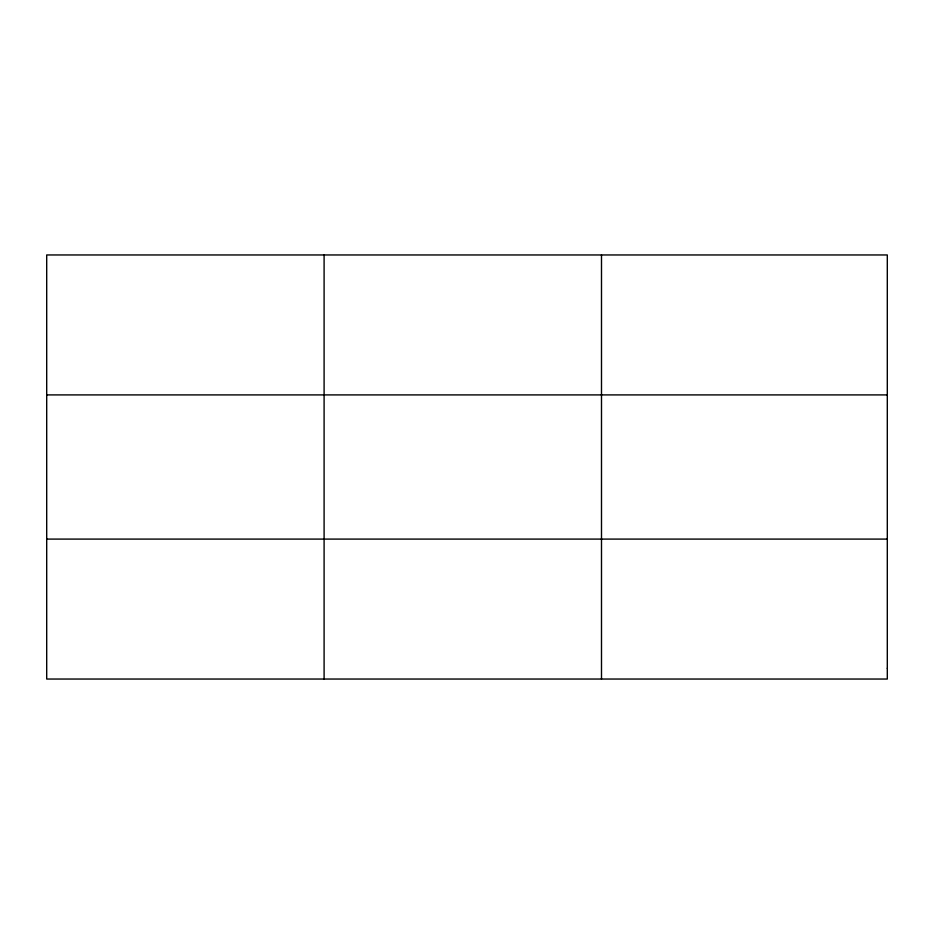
<?xml version="1.0" encoding="UTF-8"?>
<svg xmlns="http://www.w3.org/2000/svg" width="934" height="934" viewBox="0 0 934 934"><rect width="100%" height="100%" fill="white"/><g stroke="black" fill="none" stroke-linecap="round" stroke-linejoin="round"><path stroke-width="1.4" d="M324.098 679.041L324.098 254.959M601.496 679.041L601.496 254.959M46.7 394.907L887.3 394.907M46.7 539.093L887.3 539.093M887.3 668.277L887.3 679.041L46.7 679.041L46.7 254.959L887.3 254.959L887.3 668.277"/></g></svg>
